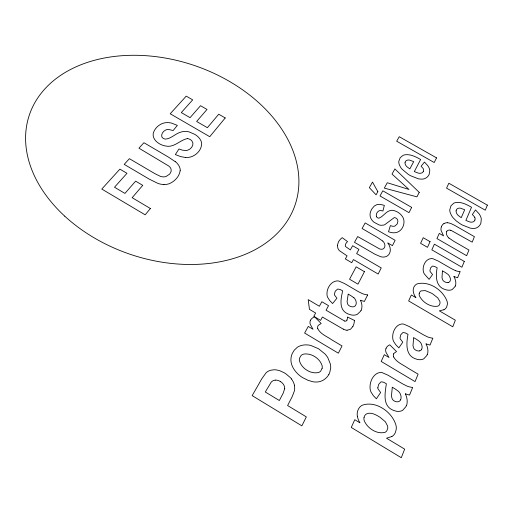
<?xml version="1.0" encoding="UTF-8"?>
<svg xmlns="http://www.w3.org/2000/svg" width="513" height="513" viewBox="0 0 513 513"><rect width="100%" height="100%" fill="white"/><g stroke="black" fill="none" stroke-linecap="round" stroke-linejoin="round"><path stroke-width="0.77" d="M180.114 170.765C179.383 176.478 174.683 181.365 169.54 183.59A14.986 10.856 18.6 0 1 163.923 184.545M284.632 388.783L283.259 393.048L279.341 400.518L265.298 391.996L271.217 382.159A8.08 6.669 36.6 0 1 275.218 380.133M441.36 226.797L441.007 228.394A12.395 8.112 34.6 0 0 441.154 230.69L443.572 235.884L439.282 233.415L436.935 238.577L466.638 255.698L468.953 250.049L453.813 241.315L448.952 238.019M460.052 271.768L457.615 277.713A17.615 11.767 36.1 0 1 456.98 277.539L454.197 276.642A5.181 3.508 36.9 0 0 453.986 276.578M347 320.061L347.397 318.291A24.804 18.866 33.8 0 0 347.474 317.028L354.323 320.368M367.648 294.949L364.384 301.439A18.506 13.46 34.2 0 1 363.691 301.253L360.697 300.31A5.444 4.021 35 0 0 360.472 300.246A16.737 12.472 34.3 0 1 361.088 310.596M400.576 399.813L400.23 400.403A5.444 4.13 42.4 0 1 398.261 401.692A6.323 4.797 42.3 0 1 397.787 401.769A5.54 4.207 42.4 0 1 394.189 400.916L393.727 400.595A4.328 3.29 42.4 0 1 392.253 399.024L391.425 396.132L392.131 389.091A41.707 32.37 39.6 0 0 392.214 387.937L392.24 387.212L394.055 388.296A60.675 47.51 44.7 0 1 395.549 389.213L398.364 391.233A6.919 5.252 42.2 0 1 400.634 394.792L400.974 396.139A8.336 6.336 42.2 0 1 400.595 399.826M352.906 326.454L350.437 329.308L347.045 330.244M421.66 349.225L421.34 349.757M391.836 436.544L386.526 438.198L404.661 449.144L401.288 457.718L351.258 427.457L354.772 419.711L359.972 422.853A16.083 12.556 43.4 0 1 357.388 416.242M443.86 309.769L439.352 310.852L455.352 320.208L452.767 326.794L408.643 300.945L411.349 294.988L415.947 297.675A13.986 9.773 36.8 0 1 413.459 292.359A12.671 8.862 36.7 0 1 413.856 287.254A14.948 10.44 36.8 0 1 414.363 286.299L414.991 285.472A12.902 9.016 36.7 0 1 417.075 283.907C429.112 280.624 443.155 290.153 447.15 301.497A12.915 8.99 37.4 0 1 447.342 304.408L446.804 306.55A12.126 8.445 37.4 0 1 443.886 309.807M185.469 157.465L180.614 156.6L175.356 154.573L178.979 148.994L182.5 150.168L185.533 150.514A7.682 5.38 19.7 0 0 186.681 150.405A8.093 5.662 19.7 0 0 187.758 150.155C191.323 149.11 194.748 144.397 191.945 140.998A5.136 3.585 20 0 0 190.445 139.664A5.476 3.822 20 0 0 190.009 139.408A4.316 3.007 20 0 0 187.36 138.625M344.492 320.971L326.069 310.224L328.532 305.671L321.85 301.715L319.355 306.248L308.191 299.63L309.442 309.352L315.63 313.026L313.809 316.341L320.593 320.368L322.395 317.04L343.312 329.166M387.937 243.04L392.432 245.644L395.119 240.302L365.166 222.937L362.095 228.522L377.696 237.609L382.692 241.02M175.177 161.595L168.046 156.856L143.909 142.704L138.94 148.18L168.783 166.039A6.926 4.995 18.8 0 1 171.047 169.078L171.195 171.162L170.13 173.407A18.109 13.03 18.1 0 1 169.425 174.279L166 176.53A7.336 5.303 18.7 0 1 165.013 176.761A8.054 5.816 18.7 0 1 160.486 176.414L154.663 173.529L129.391 158.677L124.204 164.391L149.212 179.101L157.863 183.378A13.857 10.042 18.6 0 0 163.903 184.481M353.855 297.745L351.238 295.905A55.404 42.585 35.4 0 0 349.847 295.065L348.154 294.071L348.103 294.686A38.494 28.914 31.6 0 1 347.981 295.687L347.064 301.74L347.756 304.267A3.976 2.956 34.5 0 0 349.103 305.671L349.539 305.953A5.085 3.777 34.5 0 0 352.938 306.832A5.803 4.309 34.5 0 0 353.386 306.768A4.995 3.706 34.5 0 0 355.31 305.729L355.663 305.229A7.657 5.688 34.4 0 0 356.157 302.067L355.907 300.9A6.355 4.713 34.4 0 0 353.88 297.726M376.452 216.589C375.766 214.344 377.177 211.369 379.473 210.657A5.451 3.7 31.6 0 1 382.191 210.817L382.922 211.042L384.346 205.347L380.306 204.411A10.953 7.426 31.6 0 0 376.888 204.649L374.33 206.008L372.079 208.631A37.558 25.406 33 0 0 371.213 210.163C369.411 213.299 369.655 217.403 372.015 220.186A9.176 6.259 31.6 0 0 374.15 222.341L379.107 224.931A8.362 5.707 31.7 0 0 381.127 225.284L383.538 225.104A8.663 5.912 31.7 0 0 384.724 224.72L394.24 217.615A2.514 1.699 32.3 0 1 395.818 218.038A3.662 2.475 32.3 0 1 396.248 218.288L396.395 218.397A2.898 1.956 32.3 0 1 397.562 219.737L397.889 221.359L397.434 223.322A16.563 11.248 31.7 0 1 397.068 224.078L394.92 226.041A5.348 3.629 32.3 0 1 394.503 226.169A5.835 3.963 32.2 0 1 392.349 226.195L390.367 225.624L388.514 231.767L390.784 232.44A12.825 8.721 32.2 0 0 395.465 232.684C403.173 231.671 406.905 220.75 401.371 215.21A9.76 6.586 32.2 0 0 398.986 212.991L398.05 212.356A12.107 8.189 32.2 0 0 396.639 211.568L394.035 210.574A7.612 5.13 32.1 0 0 391.643 210.311C386.27 210.638 383.647 216.364 379.011 218.128A2.001 1.359 31.5 0 1 377.709 217.852A2.341 1.597 31.5 0 1 377.485 217.711A2.155 1.468 31.5 0 1 376.452 216.589M393.625 356.913C396.543 362.325 402.872 364.628 407.681 367.968L418.108 374.163L415.062 381.595L381.197 361.453L384.275 354.663L389.008 357.478L386.032 352.393A6.605 4.912 39.1 0 1 385.808 351.629A7.477 5.56 39.2 0 1 386.097 348.269M317.797 328.75C320.548 334.175 326.909 336.419 331.622 339.747L342.017 345.942L338.368 353.2L304.619 333.059L308.262 326.435L312.975 329.243L310.23 324.222A6.541 5.047 34.1 0 1 310.051 323.472A7.4 5.714 34.1 0 1 310.57 320.183M377.818 387.809L378.658 384.397L380.793 382.025A3.136 2.392 41.1 0 1 381.39 381.864L383.596 382.23L386.366 383.705C384.917 393.747 382.044 407.36 395.177 410.913A11.049 8.4 42.7 0 0 398.87 411.4L400.403 411.182A11.53 8.772 42.7 0 0 402.711 410.253L405.796 406.777A21.136 16.121 42.1 0 0 406.296 405.687M187.367 138.651A3.841 2.674 20 0 0 187.001 138.657C179.64 140.35 173.926 147.968 165.661 145.993A12.165 8.49 18.6 0 1 161.807 144.929L160.556 144.371A14.172 9.869 18.7 0 1 158.947 143.48A12.754 8.894 18.6 0 1 154.484 139.17A12.325 8.599 18.6 0 1 153.169 135.349L153.195 133.912A16.519 11.517 18.8 0 1 153.4 132.822C155.292 126.948 161.287 122.421 167.52 122.601A13.415 9.305 18.9 0 1 171.682 123.133L177.331 125.384L173.144 130.546L168.117 129.347A5.329 3.7 18.8 0 0 167.244 129.436C164.134 130.135 160.858 133.438 161.826 136.811A3.341 2.328 18.6 0 0 162.852 138.068L163.025 138.189A4.136 2.879 18.6 0 0 163.57 138.523A3.514 2.45 18.6 0 0 165.475 139.094C171.329 138.702 175.465 133.463 181.057 132.04A13.376 9.311 20 0 1 187.495 131.584A11.248 7.823 20 0 1 189.226 131.956L194.671 134.278A14.037 9.779 20 0 1 199.794 138.837L200.044 139.203A13.229 9.215 20 0 1 201.673 143.711C201.519 150.604 195.158 156.632 188.47 157.408A14.839 10.401 19.8 0 1 185.469 157.465M175.247 161.537A14.223 10.241 18.9 0 1 180.268 170.797M291.461 378.927A13.909 11.427 36.6 0 0 290.525 377.76L285.818 373.772A27.798 23.066 36.9 0 0 284.035 372.682L279.899 370.764L276.629 369.944A14.3 11.761 36.1 0 0 274.122 369.79L271.23 370.136A14.55 11.972 36.1 0 0 266.144 372.733L261.867 378.671L252.172 395.632L301.849 425.848L306.344 416.902L287.607 405.533L292.205 396.645L294.404 390.9A16.666 13.716 36.5 0 0 294.34 385.231M291.429 378.947A15.82 13.017 36.6 0 1 294.436 385.231M280.354 381.48A7.817 6.451 36.6 0 1 284.741 388.809M280.335 381.512A10.209 8.439 36.6 0 0 279.675 381.14L278.694 380.691A7.067 5.829 36.5 0 0 275.218 380.146M328.833 374.432A24.752 19.686 36.3 0 0 329.788 372.348L330.673 368.231A18.789 14.909 36.7 0 0 330.334 363.961L327.884 357.843A19.821 15.736 36.6 0 0 324.973 353.925L318.406 348.673L310.859 345.473A19.539 15.525 36.4 0 0 306.274 344.877L305.363 344.89A21.142 16.807 36.5 0 0 302.676 345.185L300.99 345.589A18.686 14.845 36.3 0 0 297.29 347.32L294.315 350.11L292.352 353.322A21.508 17.096 36.6 0 0 290.98 361.114A18.032 14.358 36.4 0 0 293.936 369.213L294.719 370.335A22.36 17.75 36.5 0 0 302.644 377.632L307.794 380.216L312.603 381.685A18.692 14.864 36.8 0 0 314.559 381.961A17.243 13.716 36.9 0 0 322.106 380.749L323.119 380.21A23.245 18.487 36.4 0 0 328.852 374.445M310.525 320.15A12.203 9.401 34.5 0 1 314.642 316.848L321.157 323.511L318.4 325.248A5.669 4.373 34.8 0 0 318.054 325.768A5.393 4.155 34.7 0 0 317.759 328.75M346.948 320.041A2.597 1.962 35.2 0 1 344.486 321.061M354.387 320.381A20.366 15.428 34.6 0 1 352.861 326.428M347.051 330.295A10.087 7.618 35.4 0 1 343.332 329.115M367.641 294.917A19.609 14.184 33.8 0 1 362.96 293.859A12.299 8.933 34.1 0 1 362.114 293.5L358.722 291.814A66.472 46.503 32.9 0 1 356.285 290.422L344.46 283.503L339.087 281.143A6.034 4.463 33 0 0 338.413 281.002A7.631 5.649 33.1 0 0 336.849 280.925C330.199 281.605 326.005 289.691 327.14 295.802A11.613 8.663 33.5 0 0 327.878 297.713L329.769 300.612L332.61 303.542L336.919 298.226L334.636 295.206A4.232 3.155 33.5 0 1 334.373 294.09L335.297 291.172L337.419 289.197A2.886 2.148 33.3 0 1 337.99 289.075L340.081 289.473L342.671 290.839C340.613 299.791 338.253 311.538 350.123 314.616A10.132 7.548 34.7 0 0 353.624 315.162L355.092 315.027A10.581 7.875 34.7 0 0 357.324 314.309L360.395 311.417A19.417 14.467 34.1 0 0 360.908 310.493M387.911 243.047A14.011 9.792 32.8 0 1 389.579 253.287A13.024 9.106 32.8 0 1 386.27 256.519L385.956 256.596A9.356 6.541 33 0 1 380.755 256.75L374.971 254.249L354.496 242.341L357.67 236.57L379.639 248.94A5.047 3.52 32.8 0 0 382.698 249.087A5.38 3.751 32.8 0 0 384.166 247.92L384.282 247.792A7.419 5.175 32.7 0 0 384.699 244.214A6.868 4.79 32.7 0 0 382.717 241.001M423.36 171.348A8.073 5.136 31.1 0 1 423.052 171.887L422.603 172.394A6.406 4.072 31.1 0 1 420.872 173.195L420.025 173.285A6.695 4.258 31.1 0 1 418.435 173.163L414.324 171.579L420.641 159.485C415.966 156.888 410.766 154.067 405.232 154.766A13.03 8.291 30.8 0 0 403.071 155.375L400.217 157.651L398.793 161.396A13.203 8.413 30.8 0 0 399.261 164.513L400.3 166.757A14.024 8.933 30.9 0 0 401.897 169.027L408.277 174.375A28.157 17.743 30.9 0 0 410.695 175.792L418.159 178.729A15.172 9.651 31.1 0 0 420.622 179.101L422.058 179.12A12.357 7.868 31.2 0 0 424.604 178.678L426.694 177.581L428.342 175.837A23.252 14.806 30.7 0 0 429.169 174.349L429.791 170.496A12.575 7.984 31.1 0 0 427.81 165.699L424.475 162.057L421.096 166.238L423.045 168.392A4.489 2.854 31.2 0 1 423.379 169.053A5.547 3.527 31.2 0 1 423.334 171.329M357.343 416.235A14.569 11.389 43.3 0 1 358.157 409.727A17.186 13.415 43.5 0 1 358.805 408.489L359.587 407.399A14.832 11.581 43.3 0 1 362.107 405.296C375.92 400.166 392.721 412.253 396.119 425.816A14.871 11.536 44.3 0 1 396.183 429.503L395.44 432.267A13.966 10.837 44.3 0 1 391.868 436.589M405.392 393.849A5.932 4.47 42.8 0 1 405.636 393.913L408.81 394.882A20.11 14.967 41.4 0 0 409.541 395.068L412.67 387.43A21.283 15.768 40.7 0 1 407.72 386.366A13.364 9.933 41.2 0 1 406.815 385.981L403.199 384.173A71.82 51.601 38.8 0 1 400.589 382.666L387.924 375.163L382.204 372.656A6.547 4.976 40.6 0 0 381.499 372.521A8.285 6.297 40.7 0 0 379.857 372.496C372.451 373.849 368.969 383.403 370.309 390.092A12.626 9.664 41.5 0 0 371.162 392.265L373.265 395.542L376.362 398.813L380.652 392.483L378.132 389.085A4.604 3.514 41.4 0 1 377.818 387.809M405.353 393.856A18.231 13.889 42.3 0 1 406.488 405.796M386.045 348.244A12.325 9.151 39.4 0 1 389.803 344.832L396.523 351.546L393.978 353.348A5.733 4.251 39.6 0 0 393.676 353.88M393.586 356.92A5.451 4.046 39.6 0 1 393.695 353.893M426.091 343.89A5.605 4.053 39.9 0 1 426.322 343.96L429.33 344.896A19.032 13.569 38.8 0 0 430.022 345.076L432.844 338.182A20.161 14.3 38.3 0 1 428.163 337.131A12.652 9.01 38.7 0 1 427.303 336.765L423.866 335.047A68.191 46.927 36.9 0 1 421.385 333.63L409.323 326.569L403.891 324.184A6.201 4.508 38.1 0 0 403.218 324.049A7.836 5.701 38.2 0 0 401.679 323.998C394.863 324.973 391.554 333.777 393.003 339.83A11.94 8.74 38.7 0 0 393.843 341.825L395.876 344.839L398.851 347.872L402.782 342.197L400.345 339.061A4.354 3.181 38.6 0 1 400.025 337.894L400.756 334.809L402.731 332.687A2.969 2.167 38.4 0 1 403.282 332.552L405.366 332.924L408.002 334.322C406.315 343.434 405.097 356.253 416.761 359.209A10.433 7.605 39.8 0 0 420.25 359.716L421.686 359.549A10.895 7.939 39.8 0 0 423.841 358.747L426.688 355.65A19.981 14.588 39.2 0 0 427.143 354.669M426.059 343.902A17.23 12.569 39.4 0 1 427.323 354.772M419.506 350.879A5.976 4.341 39.5 0 1 419.07 350.95A5.239 3.809 39.5 0 1 415.665 350.11L415.222 349.808A4.091 2.975 39.6 0 1 413.811 348.353L412.978 345.711L413.523 339.317A39.482 29.247 37.1 0 0 413.581 338.272L413.593 337.618L415.318 338.631A57.161 42.887 41.1 0 1 416.742 339.491L419.429 341.382A6.541 4.752 39.4 0 1 421.628 344.665L421.968 345.89A7.881 5.733 39.4 0 1 421.68 349.238M421.346 349.757A5.143 3.738 39.5 0 1 419.512 350.886M455.73 270.704A11.709 7.817 36 0 1 454.935 270.389L451.735 268.806A63.362 40.893 34.8 0 1 449.42 267.504L438.179 261.027L433.139 258.808A5.739 3.899 35.5 0 0 432.517 258.674A7.253 4.931 35.5 0 0 431.1 258.584C425.053 259.116 421.975 266.946 423.539 272.191A11.042 7.554 35.9 0 0 424.36 273.955L429.099 279.354L432.562 274.506L430.253 271.71A4.021 2.751 35.9 0 1 429.926 270.684L430.522 268.01L432.279 266.202A2.745 1.872 35.7 0 1 432.786 266.1L434.703 266.484L437.159 267.767C435.614 276.052 435.473 287.171 445.784 289.691A9.638 6.573 36.7 0 0 448.99 290.223L450.305 290.114A10.061 6.861 36.7 0 0 452.261 289.473L454.807 286.844A18.462 12.613 36.3 0 0 455.198 286.004M460.046 271.743A18.673 12.415 35.8 0 1 455.73 270.729M453.954 276.584A15.916 10.869 36.4 0 1 455.364 286.1M448.105 282.509A5.521 3.758 36.5 0 1 447.702 282.554A4.835 3.296 36.6 0 1 444.566 281.74L444.149 281.464A3.783 2.578 36.6 0 1 442.822 280.162L441.994 277.834L442.341 272.268A36.551 25.259 34.6 0 0 442.373 271.358L442.366 270.787L443.976 271.717A52.621 36.942 37.5 0 1 445.303 272.506L447.811 274.218A6.047 4.11 36.4 0 1 449.901 277.142L450.247 278.219A7.278 4.957 36.4 0 1 450.055 281.13L449.76 281.573A4.752 3.232 36.6 0 1 448.112 282.516M450.754 230.331A4.598 3.014 34.6 0 1 451.382 230.536L472.184 242.162L474.422 236.685L456.288 226.278A50.127 33.666 35.4 0 0 453.96 224.995L451.222 223.694A10.106 6.618 34.5 0 0 447.272 222.764M446.65 231.632A5.201 3.411 34.7 0 1 450.747 230.247M448.901 238.058A6.906 4.527 34.8 0 1 446.74 231.684M441.398 226.817A13.402 8.766 34.7 0 1 443.918 223.591M443.989 223.655A9.491 6.207 34.5 0 1 447.246 222.706M474.91 219.981A8.381 5.348 34.4 0 1 474.634 220.571L474.211 221.129A6.656 4.245 34.4 0 1 472.524 222.033L471.684 222.155A6.951 4.437 34.4 0 1 470.081 222.058L465.875 220.449L471.53 207.252C466.779 204.623 461.469 201.647 455.845 202.526A13.524 8.638 34.1 0 0 453.716 203.238L450.985 205.758L449.766 209.836A13.697 8.766 34.1 0 0 450.408 213.184L451.568 215.582A14.556 9.311 34.2 0 0 453.3 217.993L456.217 220.885L459.981 223.617A29.209 18.481 34.1 0 0 462.476 225.085L470.12 228.08A15.749 10.048 34.4 0 0 472.601 228.42L474.044 228.407A12.825 8.195 34.5 0 0 476.564 227.862L478.597 226.631L480.149 224.713A24.124 15.435 34 0 0 480.893 223.084L481.303 218.91A13.056 8.317 34.4 0 0 479.046 213.78L475.506 209.932L472.358 214.524L474.435 216.8A4.662 2.969 34.5 0 1 474.801 217.506M474.839 217.512A5.758 3.674 34.5 0 1 474.884 219.968M337.368 245.374L337.92 248.407A6.695 4.79 31.4 0 0 339.484 250.735L347.064 255.852L345.358 258.962L351.738 262.694L353.425 259.572L378.158 274.032L381.23 267.933L356.657 253.589L358.927 249.389L352.636 245.727L350.341 249.902L345.563 246.554A2.026 1.443 31.5 0 1 345.409 246.291A2.328 1.661 31.5 0 1 345.262 245.9L345.615 244.015A18.513 13.158 32.5 0 1 347.558 241.642L342.242 237.673A25.477 18.141 32.5 0 0 338.477 241.841L337.368 245.374M456.14 210.792L456.115 211.023A6.137 3.924 34.1 0 0 456.493 212.991L456.615 213.254A6.964 4.45 34.1 0 0 457.064 214.056A6.496 4.155 34.1 0 0 458.109 215.345L461.245 217.679L464.707 209.734L460.443 208.156A5.983 3.822 34.1 0 0 459.295 208.118L458.532 208.233A6.201 3.963 34.1 0 0 456.717 209.342L456.493 209.702A7.926 5.066 34.2 0 0 456.237 210.336L456.14 210.792M419.249 293.494L419.198 293.795A6.842 4.79 36.9 0 0 419.345 295.706C422.314 302.266 430.702 307.563 437.922 306.139A6.746 4.707 37.4 0 0 439.288 305.055L439.968 303.446A6.457 4.502 37.4 0 0 439.808 301.311L437.743 297.867L432.985 294.116A33.127 23.527 37.8 0 0 431.067 292.981L425.245 290.602L421.288 290.871A6.489 4.54 36.8 0 0 419.967 291.891L419.66 292.365A8.112 5.675 36.9 0 0 419.326 293.199L419.249 293.494M405.103 162.422L405.065 162.634A5.912 3.764 30.8 0 0 405.341 164.468L405.45 164.711A6.714 4.271 30.8 0 0 405.86 165.462A6.259 3.989 30.8 0 0 406.835 166.68L409.842 168.912L413.702 161.633L409.534 160.082A5.765 3.668 30.8 0 0 408.386 160.018L407.617 160.101A5.976 3.803 30.8 0 0 405.751 161.095L405.514 161.422A7.637 4.861 30.9 0 0 405.225 162.005L405.103 162.422M364.076 417.338L364.006 417.723A7.868 6.156 43.6 0 0 364.063 420.134C366.795 428.009 376.85 434.684 385.122 432.286A7.772 6.047 44.3 0 0 386.77 430.824L387.655 428.727A7.432 5.778 44.3 0 0 387.584 426.027L385.372 421.769L380.043 417.3A38.283 30.331 45.6 0 0 377.876 415.972C374.561 414.113 370.373 412.086 366.609 413.876A7.458 5.835 43.6 0 0 365.006 415.254L364.621 415.876A9.33 7.291 43.7 0 0 364.179 416.96L364.076 417.338M322.119 368.283L320.689 371.072A8.336 6.618 36.9 0 1 318.81 372.412C311.006 374.573 301.477 368.469 299.432 360.774A8.362 6.656 36.2 0 1 299.63 357.991L301.009 355.618A8.317 6.618 36.2 0 1 303.279 354.182C310.974 352.604 320.035 358.363 322.164 365.872A8.291 6.579 36.9 0 1 322.119 368.283M464.291 261.425L461.912 267.228L431.831 249.831L434.402 244.169L464.291 261.425M487.35 205.136L485.272 210.202L446.547 188.13L448.849 183.224L487.35 205.136M430.074 241.668L427.476 247.317L420.577 243.322L423.219 237.711L430.074 241.668M411.663 207.387L409.008 212.664L379.992 195.966L382.826 190.817L411.663 207.387M419.217 192.356L416.954 196.864L384.32 188.104L387.27 182.731L408.976 189.451L392.015 174.099L394.869 168.918L419.217 192.356M436.544 157.876L434.21 162.525L396.684 141.216L399.236 136.721L436.544 157.876M364.448 271.678L357.959 284.164L349.571 279.232L356.169 266.837L364.448 271.678M377.831 191.65L376.074 194.812L369.334 187.643L372.502 182.077L377.831 191.65M150.392 208.509L145.173 214.825L101.792 189.053L119.901 169.13L126.974 173.304L114.514 187.232L124.922 193.407L135.644 181.147L142.761 185.353L132.149 197.691L150.392 208.509M225.226 117.958L209.74 136.695L170.207 113.764L186.232 96.13L192.683 99.849L181.294 112.584L190.06 117.663L200.532 105.704L207.015 109.442L196.639 121.472L207.393 127.699L218.724 114.207L225.226 117.958M64.747 216.165A140.273 99.708 18.7 0 0 293.911 208.137A140.273 99.708 18.7 0 0 128.058 55.385A140.273 99.708 18.7 0 0 64.747 216.165"/></g></svg>
